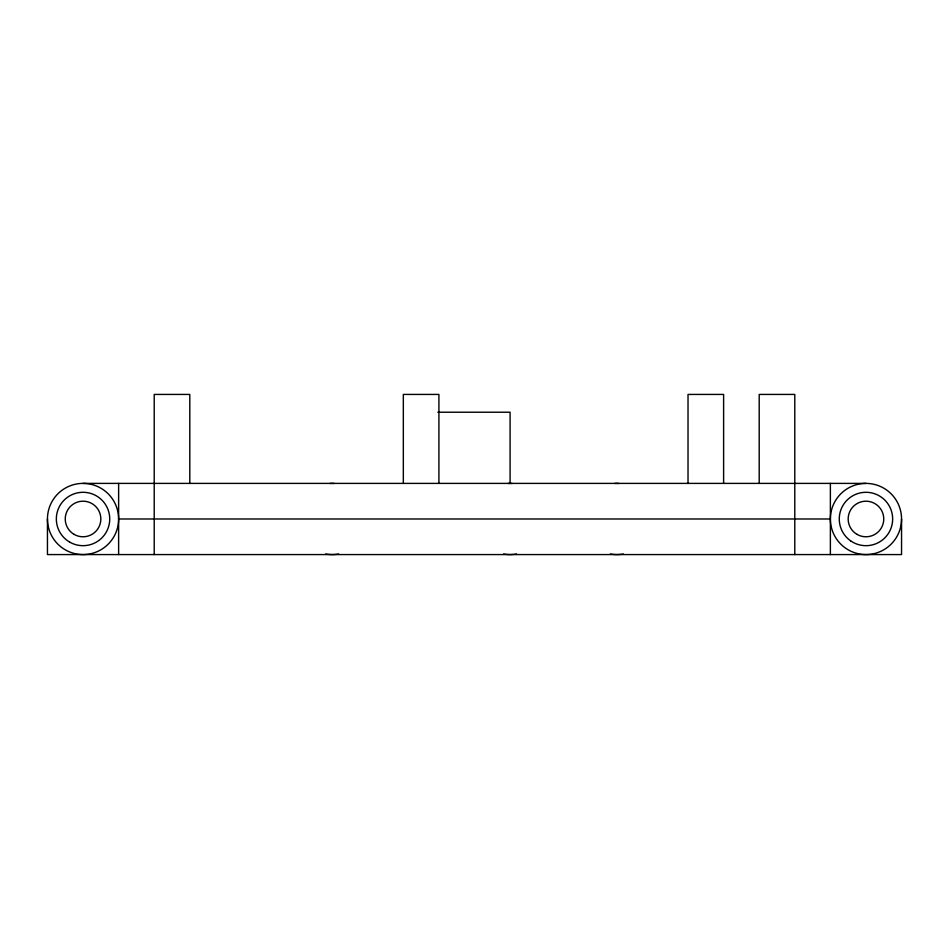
<?xml version="1.0" encoding="UTF-8"?>
<svg xmlns="http://www.w3.org/2000/svg" width="949" height="949" viewBox="0 0 949 949"><rect width="100%" height="100%" fill="white"/><g stroke="black" fill="none" stroke-linecap="round" stroke-linejoin="round"><path stroke-width="1.42" d="M437.833 412.222L510.088 412.222L510.088 483.397A35.587 35.587 0 0 0 507.952 483.456M83.038 483.397L865.962 483.397A35.587 35.587 0 0 1 901.55 518.984L901.55 554.572L47.45 554.572L47.45 518.984M118.625 518.984A35.587 35.587 0 0 0 65.244 488.166A35.587 35.587 0 0 0 65.244 549.803A35.587 35.587 0 0 0 118.625 518.984L830.375 518.984A35.587 35.587 0 0 1 865.962 483.397M830.375 483.397L830.375 554.572M794.788 554.572L794.788 394.428L759.2 394.428L759.2 483.397M723.613 483.397L723.613 394.428L688.025 394.428L688.025 483.397M438.913 483.397L438.913 394.428L403.325 394.428L403.325 483.397M189.8 483.397L189.8 394.428L154.213 394.428L154.213 554.572M118.625 483.397L118.625 554.572M901.55 518.984A35.587 35.587 0 0 1 865.962 554.572A35.587 35.587 0 0 1 830.375 518.984M623.327 553.979A35.587 35.587 0 0 1 610.373 553.979M614.715 483.456A35.587 35.587 0 0 1 618.985 483.456M338.627 553.979A35.587 35.587 0 0 1 325.673 553.979M334.285 483.456A35.587 35.587 0 0 0 332.15 483.397A35.587 35.587 0 0 0 330.015 483.456M516.564 553.979A35.587 35.587 0 0 1 503.611 553.979M510.088 483.397A35.587 35.587 0 0 1 512.223 483.456M69.692 542.104A26.691 26.691 0 0 0 109.728 518.984A26.691 26.691 0 0 0 69.692 495.864A26.691 26.691 0 0 0 69.692 542.104M850.589 540.811A26.691 26.691 0 0 0 892.546 521.381A26.691 26.691 0 0 0 854.752 494.761A26.691 26.691 0 0 0 850.589 540.811M74.141 534.394A17.794 17.794 0 0 0 100.831 518.984A17.794 17.794 0 0 0 74.141 503.575A17.794 17.794 0 0 0 74.141 534.394M857.066 534.394A17.794 17.794 0 0 0 883.756 518.984A17.794 17.794 0 0 0 857.066 503.575A17.794 17.794 0 0 0 857.066 534.394"/></g></svg>
